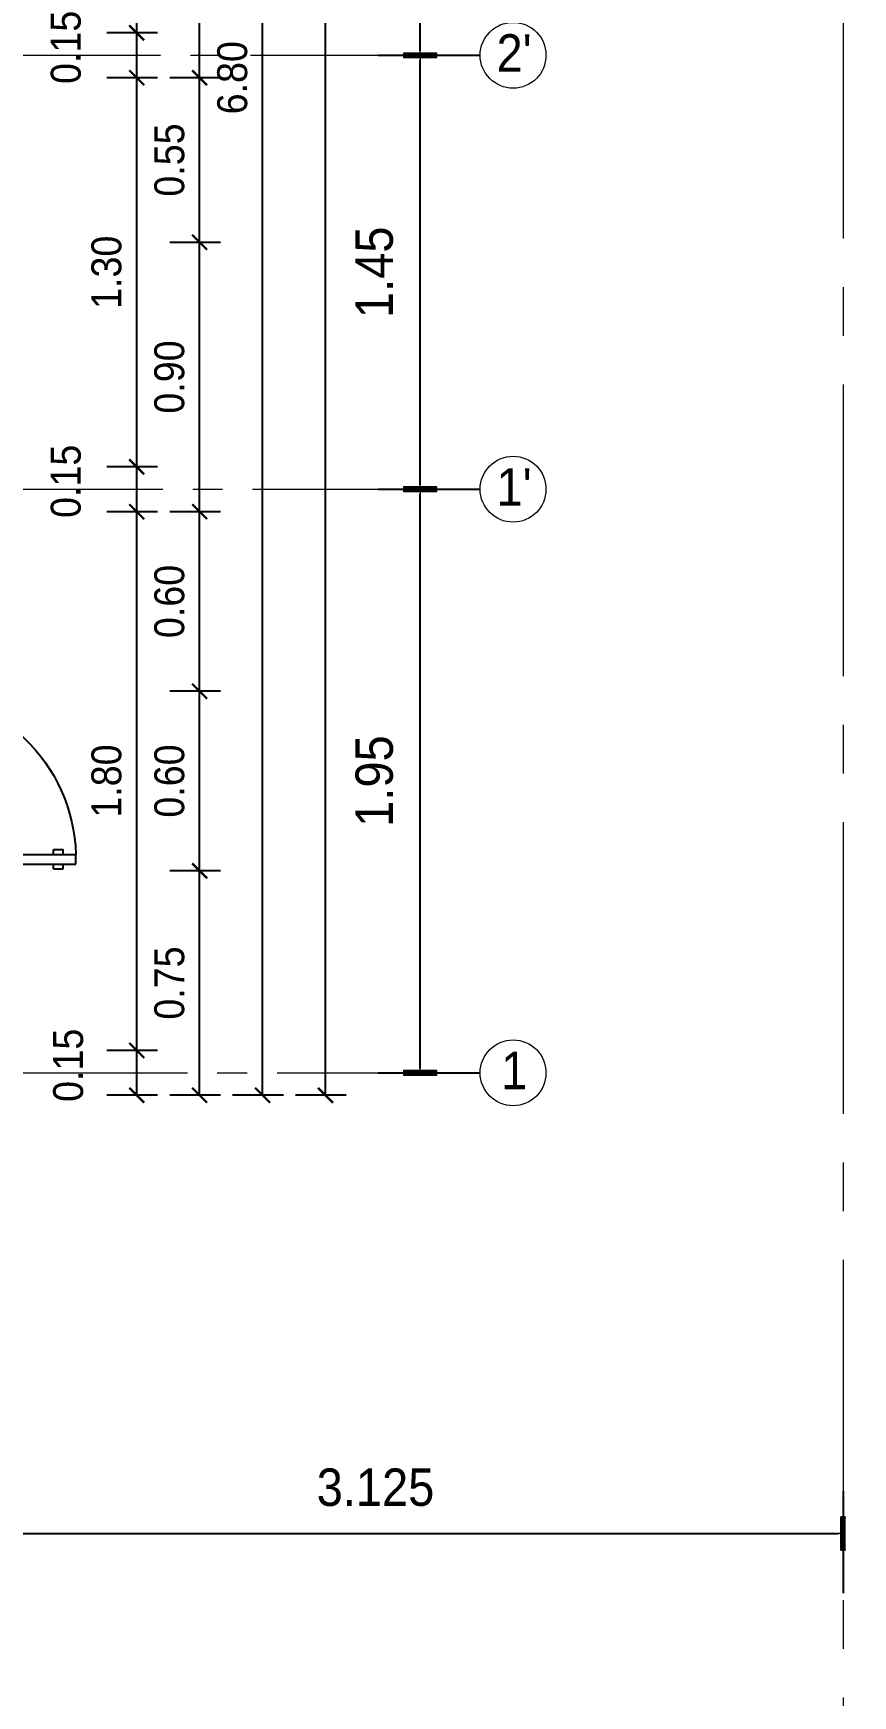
# Model space of a CAD drawing. Header units: inches. Extents: x 2.9 to 53.2, y 1.9 to 31.1.
# Drawn here: x 12.3 to 15.04, y 11.76 to 17.31 of the extents above; entities that cross this region are included whole.
import ezdxf
from ezdxf.enums import TextEntityAlignment as Align

# ---------------------------------------------------------------- set-up
doc = ezdxf.new("R2010")
doc.units = ezdxf.units.IN
doc.header["$MEASUREMENT"] = 0
doc.linetypes.add('CENTER2', pattern=[1.125, 0.75, -0.125, 0.125, -0.125])
for name, color, linetype, lineweight in [('ACHURADO', 8, 'Continuous', 5), ('COTAS', 1, 'Continuous', 13), ('FINO', 1, 'Continuous', 13), ('FINOMED', 2, 'Continuous', 20), ('MURO', 4, 'Continuous', 50)]:
    doc.layers.add(name, color=color, linetype=linetype, lineweight=lineweight)
doc.layers.add('TERRENO', color=5, linetype='Continuous')
doc.layers.add('TEXTO', color=2, linetype='Continuous')
doc.styles.add('AR', font='arial.ttf', dxfattribs={"width": 0.9})
doc.styles.add('ARIAL', font='arial.ttf')
doc.styles.add('ARIAL2', font='arial.ttf', dxfattribs={"width": 0.9})
doc.dimstyles.new('EJES', dxfattribs={"dimscale": 0, "dimtxt": 0.125, "dimasz": 0.015, "dimexe": 0.2, "dimexo": 0.08, "dimgap": 0.09, "dimtad": 1, "dimzin": 0, "dimdsep": 46, "dimtxsty": 'ARIAL2', "dimblk1": 'LCOT', "dimblk2": 'LCOT', "dimsah": 1, "dimcen": 0.09, "dimclrd": 1, "dimclre": 9, "dimclrt": 2, "dimadec": 0, "dimazin": 0, "dimtfac": 1, "dimtofl": 0, "dimtmove": 1, "dimatfit": 3, "dimldrblk": 'LCOT', "dimfxl": 0, "dimtolj": 1, "dimtzin": 0, "dimarcsym": 0})
doc.dimstyles.new('INTERIOR', dxfattribs={"dimscale": 0, "dimtxt": 0.1, "dimasz": 0.05, "dimexe": 0.1, "dimexo": 0.05, "dimgap": 0.05, "dimtad": 1, "dimzin": 0, "dimdsep": 46, "dimtxsty": 'AR', "dimblk1": 'ARCHTICK', "dimblk2": 'ARCHTICK', "dimsah": 1, "dimcen": 0.09, "dimclrd": 1, "dimclre": 9, "dimclrt": 2, "dimadec": 0, "dimazin": 0, "dimtfac": 1, "dimtofl": 0, "dimtmove": 1, "dimatfit": 3, "dimldrblk": 'ARCHTICK', "dimfxl": 0, "dimtolj": 1, "dimtzin": 0, "dimarcsym": 0})

# ---------------------------------------------------------------- blocks, each defined once
blk = doc.blocks.new('LCOT')
at = {"layer": 'COTAS', "color": 1}
for p, q in [((-0.5, 3.71), (0.5, -3.71)), ((0.5, 3.71), (-0.5, -3.71)), ((-0.49, -3.71), (-0.49, 3.71)), ((-0.48, -3.71), (-0.48, 3.71)), ((-0.47, -3.71), (-0.47, 3.71)), ((-0.45, -3.71), (-0.45, 3.71)), ((-0.44, -3.71), (-0.44, 3.71)), ((-0.43, -3.71), (-0.43, 3.71)), ((-0.42, -3.71), (-0.42, 3.71)), ((-0.4, -3.71), (-0.4, 3.71)), ((-0.39, -3.71), (-0.39, 3.71)), ((-0.38, -3.71), (-0.38, 3.71)), ((-0.37, -3.71), (-0.37, 3.71)), ((-0.35, -3.71), (-0.35, 3.71)), ((-0.34, -3.71), (-0.34, 3.71)), ((-0.33, -3.71), (-0.33, 3.71)), ((-0.32, -3.71), (-0.32, 3.71)), ((-0.3, -3.71), (-0.3, 3.71)), ((-0.29, -3.71), (-0.29, 3.71)), ((-0.28, -3.71), (-0.28, 3.71)), ((-0.27, -3.71), (-0.27, 3.71)), ((-0.25, -3.71), (-0.25, 3.71)), ((-0.24, -3.71), (-0.24, 3.71)), ((-0.23, -3.71), (-0.23, 3.71)), ((-0.22, -3.71), (-0.22, 3.71)), ((-0.2, -3.71), (-0.2, 3.71)), ((-0.19, -3.71), (-0.19, 3.71)), ((-0.18, -3.71), (-0.18, 3.71)), ((-0.17, -3.71), (-0.17, 3.71)), ((-0.15, -3.71), (-0.15, 3.71)), ((-0.14, -3.71), (-0.14, 3.71)), ((-0.13, -3.71), (-0.13, 3.71)), ((-0.12, -3.71), (-0.12, 3.71)), ((-0.1, -3.71), (-0.1, 3.71)), ((-0.09, -3.71), (-0.09, 3.71)), ((-0.08, -3.71), (-0.08, 3.71)), ((-0.07, -3.71), (-0.07, 3.71)), ((-0.05, -3.71), (-0.05, 3.71)), ((-0.04, -3.71), (-0.04, 3.71)), ((-0.03, -3.71), (-0.03, 3.71)), ((-0.02, -3.71), (-0.02, 3.71)), ((0, -3.71), (0, 3.71)), ((0.01, -3.71), (0.01, 3.71)), ((0.02, -3.71), (0.02, 3.71)), ((0.03, -3.71), (0.03, 3.71)), ((0.05, -3.71), (0.05, 3.71)), ((0.06, -3.71), (0.06, 3.71)), ((0.07, -3.71), (0.07, 3.71)), ((0.08, -3.71), (0.08, 3.71)), ((0.1, -3.71), (0.1, 3.71)), ((0.11, -3.71), (0.11, 3.71)), ((0.12, -3.71), (0.12, 3.71)), ((0.13, -3.71), (0.13, 3.71)), ((0.15, -3.71), (0.15, 3.71)), ((0.16, -3.71), (0.16, 3.71)), ((0.17, -3.71), (0.17, 3.71)), ((0.18, -3.71), (0.18, 3.71)), ((0.2, -3.71), (0.2, 3.71)), ((0.21, -3.71), (0.21, 3.71)), ((0.22, -3.71), (0.22, 3.71)), ((0.23, -3.71), (0.23, 3.71)), ((0.25, -3.71), (0.25, 3.71)), ((0.26, -3.71), (0.26, 3.71)), ((0.27, -3.71), (0.27, 3.71)), ((0.28, -3.71), (0.28, 3.71)), ((0.3, -3.71), (0.3, 3.71)), ((0.31, -3.71), (0.31, 3.71)), ((0.32, -3.71), (0.32, 3.71)), ((0.33, -3.71), (0.33, 3.71)), ((0.35, -3.71), (0.35, 3.71)), ((0.36, -3.71), (0.36, 3.71)), ((0.37, -3.71), (0.37, 3.71)), ((0.38, -3.71), (0.38, 3.71)), ((0.4, -3.71), (0.4, 3.71)), ((0.41, -3.71), (0.41, 3.71)), ((0.42, -3.71), (0.42, 3.71)), ((0.43, -3.71), (0.43, 3.71)), ((0.45, -3.71), (0.45, 3.71)), ((0.46, -3.71), (0.46, 3.71)), ((0.47, -3.71), (0.47, 3.71)), ((0.48, -3.71), (0.48, 3.71)), ((0.5, -3.71), (0.5, 3.71))]:
    blk.add_line(p, q, dxfattribs=at)
at = {"layer": 'COTAS', "color": 1, "linetype": 'ByBlock'}
blk.add_line((-0.5, 0), (-1, 0), dxfattribs=at)
at = {"layer": 'COTAS', "color": 1}
blk.add_lwpolyline([(-0.5, 3.71), (-0.5, -3.71), (0.5, -3.71), (0.5, 3.71)], close=True, dxfattribs=at)
blk = doc.blocks.new('*D20')
at = {"layer": 'ACHURADO', "color": 9, "lineweight": -2, "transparency": 16777216}
for p, q in [((13.4553, 17.238), (13.7964, 17.238)), ((13.4553, 15.788), (13.7964, 15.788))]:
    blk.add_line(p, q, dxfattribs=at)
at = {"layer": 'ACHURADO', "color": 1, "lineweight": -2, "transparency": 16777216}
blk.add_line((13.5964, 15.803), (13.5964, 17.223), dxfattribs=at)
at = {"layer": 'Defpoints', "color": 0, "transparency": 16777216}
for p in [(13.3753, 17.238), (13.5964, 17.238), (13.3753, 15.788)]:
    blk.add_point(p, dxfattribs=at)
at = {"layer": 'ACHURADO', "color": 1, "lineweight": -2, "transparency": 16777216, "xscale": 0.015, "yscale": 0.015, "zscale": 0.015}
for p, rotation in [((13.5964, 17.238), 90), ((13.5964, 15.788), 270)]:
    blk.add_blockref('LCOT', p, dxfattribs=dict(at, rotation=rotation))
at = {"layer": 'ACHURADO', "color": 2, "transparency": 16777216, "insert": (13.4431, 16.513), "char_height": 0.125, "attachment_point": 5, "rotation": 90, "style": 'ARIAL2'}
blk.add_mtext('\\A1;1.45', dxfattribs=at)
blk = doc.blocks.new('*D21')
at = {"layer": 'ACHURADO', "color": 9, "lineweight": -2, "transparency": 16777216}
for p, q in [((13.4553, 15.788), (13.7964, 15.788)), ((13.4553, 13.838), (13.7964, 13.838))]:
    blk.add_line(p, q, dxfattribs=at)
at = {"layer": 'ACHURADO', "color": 1, "lineweight": -2, "transparency": 16777216}
blk.add_line((13.5964, 13.853), (13.5964, 15.773), dxfattribs=at)
at = {"layer": 'Defpoints', "color": 0, "transparency": 16777216}
for p in [(13.3753, 15.788), (13.5964, 15.788), (13.3753, 13.838)]:
    blk.add_point(p, dxfattribs=at)
at = {"layer": 'ACHURADO', "color": 1, "lineweight": -2, "transparency": 16777216, "xscale": 0.015, "yscale": 0.015, "zscale": 0.015}
for p, rotation in [((13.5964, 15.788), 90), ((13.5964, 13.838), 270)]:
    blk.add_blockref('LCOT', p, dxfattribs=dict(at, rotation=rotation))
at = {"layer": 'ACHURADO', "color": 2, "transparency": 16777216, "insert": (13.4431, 14.813), "char_height": 0.125, "attachment_point": 5, "rotation": 90, "style": 'ARIAL2'}
blk.add_mtext('\\A1;1.95', dxfattribs=at)
blk = doc.blocks.new('PUE70')
at = {"layer": 'TERRENO', "color": 1}
for p, q in [((0, 0), (0.6997, 0)), ((0, 0), (0, -0.04)), ((0.6077, 0.02), (0.6077, 0)), ((0.6077, 0.02), (0.6477, 0.02)), ((0.6477, 0.02), (0.6477, 0)), ((0.7, 0), (0.7, -0.04)), ((0, -0.04), (0.7, -0.04)), ((0.6077, -0.04), (0.6077, -0.06)), ((0.6077, -0.06), (0.6477, -0.06)), ((0.6477, -0.04), (0.6477, -0.06))]:
    blk.add_line(p, q, dxfattribs=at)
at = {"layer": 'TERRENO', "color": 9}
blk.add_arc((0.0003, -0.02), 0.7, 270, 358.36275, dxfattribs=at)
blk = doc.blocks.new('P70')
at = {"layer": 'MURO', "xscale": -1.285714285714286, "yscale": 1.285714285714286, "zscale": 1.285714285714286, "rotation": 359.9999999999998}
blk.add_blockref('PUE70', (0, 0.9323), dxfattribs=at)
blk = doc.blocks.new('*D22')
at = {"layer": 'ACHURADO', "color": 9, "lineweight": -2, "transparency": 16777216}
for p, q in [((13.4553, 20.488), (13.7964, 20.488)), ((13.4553, 17.238), (13.7964, 17.238))]:
    blk.add_line(p, q, dxfattribs=at)
at = {"layer": 'ACHURADO', "color": 1, "lineweight": -2, "transparency": 16777216}
blk.add_line((13.5964, 17.253), (13.5964, 20.473), dxfattribs=at)
at = {"layer": 'Defpoints', "color": 0, "transparency": 16777216}
for p in [(13.3753, 20.488), (13.5964, 20.488), (13.3753, 17.238)]:
    blk.add_point(p, dxfattribs=at)
at = {"layer": 'ACHURADO', "color": 1, "lineweight": -2, "transparency": 16777216, "xscale": 0.015, "yscale": 0.015, "zscale": 0.015}
for p, rotation in [((13.5964, 20.488), 90), ((13.5964, 17.238), 270)]:
    blk.add_blockref('LCOT', p, dxfattribs=dict(at, rotation=rotation))
at = {"layer": 'ACHURADO', "color": 2, "transparency": 16777216, "insert": (13.4431, 18.863), "char_height": 0.125, "attachment_point": 5, "rotation": 90, "style": 'ARIAL2'}
blk.add_mtext('\\A1;3.25', dxfattribs=at)
blk = doc.blocks.new('_ARCHTICK')
at = {"color": 0, "linetype": 'ByBlock', "ltscale": 0.5, "const_width": 0.15}
blk.add_lwpolyline([(-0.5, -0.5), (0.5, 0.5)], dxfattribs=at)
blk = doc.blocks.new('*D69')
at = {"layer": 'COTAS', "color": 9, "lineweight": -2, "transparency": 16777216}
blk.add_line((12.7181, 15.863), (12.5486, 15.863), dxfattribs=at)
at = {"layer": 'COTAS', "color": 1, "lineweight": -2, "transparency": 16777216}
blk.add_line((12.6486, 15.713), (12.6486, 15.863), dxfattribs=at)
at = {"layer": 'Defpoints', "color": 0, "transparency": 16777216}
for p in [(12.6486, 15.863), (12.7681, 15.863), (12.7681, 15.713)]:
    blk.add_point(p, dxfattribs=at)
at = {"layer": 'COTAS', "color": 1, "lineweight": -2, "transparency": 16777216, "xscale": 0.05, "yscale": 0.05, "zscale": 0.05}
for p, rotation in [((12.6486, 15.863), 90), ((12.6486, 15.713), 270)]:
    blk.add_blockref('_ARCHTICK', p, dxfattribs=dict(at, rotation=rotation))
at = {"layer": 'COTAS', "color": 2, "transparency": 16777216, "insert": (12.4121, 15.8145), "char_height": 0.1, "attachment_point": 5, "rotation": 90, "style": 'AR'}
blk.add_mtext('\\A1;0.15', dxfattribs=at)
blk = doc.blocks.new('*D70')
at = {"layer": 'COTAS', "color": 9, "lineweight": -2, "transparency": 16777216}
blk.add_line((12.7181, 15.713), (12.5486, 15.713), dxfattribs=at)
at = {"layer": 'COTAS', "color": 1, "lineweight": -2, "transparency": 16777216}
blk.add_line((12.6486, 13.913), (12.6486, 15.713), dxfattribs=at)
at = {"layer": 'Defpoints', "color": 0, "transparency": 16777216}
for p in [(12.6486, 15.713), (12.7681, 15.713), (12.7681, 13.913)]:
    blk.add_point(p, dxfattribs=at)
at = {"layer": 'COTAS', "color": 1, "lineweight": -2, "transparency": 16777216, "xscale": 0.05, "yscale": 0.05, "zscale": 0.05}
for p, rotation in [((12.6486, 15.713), 90), ((12.6486, 13.913), 270)]:
    blk.add_blockref('_ARCHTICK', p, dxfattribs=dict(at, rotation=rotation))
at = {"layer": 'COTAS', "color": 2, "transparency": 16777216, "insert": (12.5479, 14.813), "char_height": 0.1, "attachment_point": 5, "rotation": 90, "style": 'AR'}
blk.add_mtext('\\A1;1.80', dxfattribs=at)
blk = doc.blocks.new('*D71')
at = {"layer": 'COTAS', "color": 9, "lineweight": -2, "transparency": 16777216}
for p, q in [((12.7181, 13.913), (12.5486, 13.913)), ((12.7181, 13.763), (12.5486, 13.763))]:
    blk.add_line(p, q, dxfattribs=at)
at = {"layer": 'COTAS', "color": 1, "lineweight": -2, "transparency": 16777216}
blk.add_line((12.6486, 13.763), (12.6486, 13.913), dxfattribs=at)
at = {"layer": 'Defpoints', "color": 0, "transparency": 16777216}
for p in [(12.6486, 13.913), (12.7681, 13.913), (12.7681, 13.763)]:
    blk.add_point(p, dxfattribs=at)
at = {"layer": 'COTAS', "color": 1, "lineweight": -2, "transparency": 16777216, "xscale": 0.05, "yscale": 0.05, "zscale": 0.05}
for p, rotation in [((12.6486, 13.913), 90), ((12.6486, 13.763), 270)]:
    blk.add_blockref('_ARCHTICK', p, dxfattribs=dict(at, rotation=rotation))
at = {"layer": 'COTAS', "color": 2, "transparency": 16777216, "insert": (12.42, 13.8632), "char_height": 0.1, "attachment_point": 5, "rotation": 90, "style": 'AR'}
blk.add_mtext('\\A1;0.15', dxfattribs=at)
blk = doc.blocks.new('*D72')
at = {"layer": 'COTAS', "color": 9, "lineweight": -2, "transparency": 16777216}
blk.add_line((12.7181, 20.413), (12.5486, 20.413), dxfattribs=at)
at = {"layer": 'COTAS', "color": 1, "lineweight": -2, "transparency": 16777216}
blk.add_line((12.6486, 17.313), (12.6486, 20.413), dxfattribs=at)
at = {"layer": 'Defpoints', "color": 0, "transparency": 16777216}
for p in [(12.6486, 20.413), (12.7681, 20.413), (12.7681, 17.313)]:
    blk.add_point(p, dxfattribs=at)
at = {"layer": 'COTAS', "color": 1, "lineweight": -2, "transparency": 16777216, "xscale": 0.05, "yscale": 0.05, "zscale": 0.05}
for p, rotation in [((12.6486, 20.413), 90), ((12.6486, 17.313), 270)]:
    blk.add_blockref('_ARCHTICK', p, dxfattribs=dict(at, rotation=rotation))
at = {"layer": 'COTAS', "color": 2, "transparency": 16777216, "insert": (12.5479, 18.863), "char_height": 0.1, "attachment_point": 5, "rotation": 90, "style": 'AR'}
blk.add_mtext('\\A1;3.10', dxfattribs=at)
blk = doc.blocks.new('*D73')
at = {"layer": 'COTAS', "color": 9, "lineweight": -2, "transparency": 16777216}
blk.add_line((12.7181, 17.163), (12.5486, 17.163), dxfattribs=at)
at = {"layer": 'COTAS', "color": 1, "lineweight": -2, "transparency": 16777216}
blk.add_line((12.6486, 15.8631), (12.6486, 17.163), dxfattribs=at)
at = {"layer": 'Defpoints', "color": 0, "transparency": 16777216}
for p in [(12.6486, 17.163), (12.7681, 17.163), (12.7681, 15.8631)]:
    blk.add_point(p, dxfattribs=at)
at = {"layer": 'COTAS', "color": 1, "lineweight": -2, "transparency": 16777216, "xscale": 0.05, "yscale": 0.05, "zscale": 0.05}
for p, rotation in [((12.6486, 17.163), 90), ((12.6486, 15.8631), 270)]:
    blk.add_blockref('_ARCHTICK', p, dxfattribs=dict(at, rotation=rotation))
at = {"layer": 'COTAS', "color": 2, "transparency": 16777216, "insert": (12.5479, 16.513), "char_height": 0.1, "attachment_point": 5, "rotation": 90, "style": 'AR'}
blk.add_mtext('\\A1;1.30', dxfattribs=at)
blk = doc.blocks.new('*D76')
at = {"layer": 'COTAS', "color": 9, "lineweight": -2, "transparency": 16777216}
blk.add_line((12.9284, 18.363), (12.7589, 18.363), dxfattribs=at)
at = {"layer": 'COTAS', "color": 1, "lineweight": -2, "transparency": 16777216}
blk.add_line((12.8589, 17.163), (12.8589, 18.363), dxfattribs=at)
at = {"layer": 'Defpoints', "color": 0, "transparency": 16777216}
for p in [(12.8589, 18.363), (12.9784, 18.363), (12.9784, 17.163)]:
    blk.add_point(p, dxfattribs=at)
at = {"layer": 'COTAS', "color": 1, "lineweight": -2, "transparency": 16777216, "xscale": 0.05, "yscale": 0.05, "zscale": 0.05}
for p, rotation in [((12.8589, 18.363), 90), ((12.8589, 17.163), 270)]:
    blk.add_blockref('_ARCHTICK', p, dxfattribs=dict(at, rotation=rotation))
at = {"layer": 'COTAS', "color": 2, "transparency": 16777216, "insert": (12.7582, 17.763), "char_height": 0.1, "attachment_point": 5, "rotation": 90, "style": 'AR'}
blk.add_mtext('\\A1;1.20', dxfattribs=at)
blk = doc.blocks.new('*D77')
at = {"layer": 'COTAS', "color": 9, "lineweight": -2, "transparency": 16777216}
for p, q in [((12.9284, 14.513), (12.7589, 14.513)), ((12.9284, 13.763), (12.7589, 13.763))]:
    blk.add_line(p, q, dxfattribs=at)
at = {"layer": 'COTAS', "color": 1, "lineweight": -2, "transparency": 16777216}
blk.add_line((12.8589, 13.763), (12.8589, 14.513), dxfattribs=at)
at = {"layer": 'Defpoints', "color": 0, "transparency": 16777216}
for p in [(12.8589, 14.513), (12.9784, 14.513), (12.9784, 13.763)]:
    blk.add_point(p, dxfattribs=at)
at = {"layer": 'COTAS', "color": 1, "lineweight": -2, "transparency": 16777216, "xscale": 0.05, "yscale": 0.05, "zscale": 0.05}
for p, rotation in [((12.8589, 14.513), 90), ((12.8589, 13.763), 270)]:
    blk.add_blockref('_ARCHTICK', p, dxfattribs=dict(at, rotation=rotation))
at = {"layer": 'COTAS', "color": 2, "transparency": 16777216, "insert": (12.7582, 14.138), "char_height": 0.1, "attachment_point": 5, "rotation": 90, "style": 'AR'}
blk.add_mtext('\\A1;0.75', dxfattribs=at)
blk = doc.blocks.new('*D78')
at = {"layer": 'COTAS', "color": 9, "lineweight": -2, "transparency": 16777216}
blk.add_line((12.7181, 17.313), (12.5486, 17.313), dxfattribs=at)
at = {"layer": 'COTAS', "color": 1, "lineweight": -2, "transparency": 16777216}
blk.add_line((12.6486, 17.163), (12.6486, 17.313), dxfattribs=at)
at = {"layer": 'Defpoints', "color": 0, "transparency": 16777216}
for p in [(12.6486, 17.313), (12.7681, 17.313), (12.7681, 17.163)]:
    blk.add_point(p, dxfattribs=at)
at = {"layer": 'COTAS', "color": 1, "lineweight": -2, "transparency": 16777216, "xscale": 0.05, "yscale": 0.05, "zscale": 0.05}
for p, rotation in [((12.6486, 17.313), 90), ((12.6486, 17.163), 270)]:
    blk.add_blockref('_ARCHTICK', p, dxfattribs=dict(at, rotation=rotation))
at = {"layer": 'COTAS', "color": 2, "transparency": 16777216, "insert": (12.4121, 17.2645), "char_height": 0.1, "attachment_point": 5, "rotation": 90, "style": 'AR'}
blk.add_mtext('\\A1;0.15', dxfattribs=at)
blk = doc.blocks.new('*D81')
at = {"layer": 'COTAS', "color": 9, "lineweight": -2, "transparency": 16777216}
for p, q in [((12.9284, 15.113), (12.7589, 15.113)), ((12.9284, 14.513), (12.7589, 14.513))]:
    blk.add_line(p, q, dxfattribs=at)
at = {"layer": 'COTAS', "color": 1, "lineweight": -2, "transparency": 16777216}
blk.add_line((12.8589, 14.513), (12.8589, 15.113), dxfattribs=at)
at = {"layer": 'Defpoints', "color": 0, "transparency": 16777216}
for p in [(12.8589, 15.113), (12.9784, 15.113), (12.9784, 14.513)]:
    blk.add_point(p, dxfattribs=at)
at = {"layer": 'COTAS', "color": 1, "lineweight": -2, "transparency": 16777216, "xscale": 0.05, "yscale": 0.05, "zscale": 0.05}
for p, rotation in [((12.8589, 15.113), 90), ((12.8589, 14.513), 270)]:
    blk.add_blockref('_ARCHTICK', p, dxfattribs=dict(at, rotation=rotation))
at = {"layer": 'COTAS', "color": 2, "transparency": 16777216, "insert": (12.7582, 14.813), "char_height": 0.1, "attachment_point": 5, "rotation": 90, "style": 'AR'}
blk.add_mtext('\\A1;0.60', dxfattribs=at)
blk = doc.blocks.new('*D82')
at = {"layer": 'COTAS', "color": 9, "lineweight": -2, "transparency": 16777216}
for p, q in [((12.9284, 15.713), (12.7589, 15.713)), ((12.9284, 15.113), (12.7589, 15.113))]:
    blk.add_line(p, q, dxfattribs=at)
at = {"layer": 'COTAS', "color": 1, "lineweight": -2, "transparency": 16777216}
blk.add_line((12.8589, 15.113), (12.8589, 15.713), dxfattribs=at)
at = {"layer": 'Defpoints', "color": 0, "transparency": 16777216}
for p in [(12.8589, 15.713), (12.9784, 15.713), (12.9784, 15.113)]:
    blk.add_point(p, dxfattribs=at)
at = {"layer": 'COTAS', "color": 1, "lineweight": -2, "transparency": 16777216, "xscale": 0.05, "yscale": 0.05, "zscale": 0.05}
for p, rotation in [((12.8589, 15.713), 90), ((12.8589, 15.113), 270)]:
    blk.add_blockref('_ARCHTICK', p, dxfattribs=dict(at, rotation=rotation))
at = {"layer": 'COTAS', "color": 2, "transparency": 16777216, "insert": (12.7582, 15.413), "char_height": 0.1, "attachment_point": 5, "rotation": 90, "style": 'AR'}
blk.add_mtext('\\A1;0.60', dxfattribs=at)
blk = doc.blocks.new('*D83')
at = {"layer": 'COTAS', "color": 9, "lineweight": -2, "transparency": 16777216}
for p, q in [((12.9284, 16.613), (12.7589, 16.613)), ((12.9284, 15.713), (12.7589, 15.713))]:
    blk.add_line(p, q, dxfattribs=at)
at = {"layer": 'COTAS', "color": 1, "lineweight": -2, "transparency": 16777216}
blk.add_line((12.8589, 15.713), (12.8589, 16.613), dxfattribs=at)
at = {"layer": 'Defpoints', "color": 0, "transparency": 16777216}
for p in [(12.8589, 16.613), (12.9784, 16.613), (12.9784, 15.713)]:
    blk.add_point(p, dxfattribs=at)
at = {"layer": 'COTAS', "color": 1, "lineweight": -2, "transparency": 16777216, "xscale": 0.05, "yscale": 0.05, "zscale": 0.05}
for p, rotation in [((12.8589, 16.613), 90), ((12.8589, 15.713), 270)]:
    blk.add_blockref('_ARCHTICK', p, dxfattribs=dict(at, rotation=rotation))
at = {"layer": 'COTAS', "color": 2, "transparency": 16777216, "insert": (12.7582, 16.163), "char_height": 0.1, "attachment_point": 5, "rotation": 90, "style": 'AR'}
blk.add_mtext('\\A1;0.90', dxfattribs=at)
blk = doc.blocks.new('*D84')
at = {"layer": 'COTAS', "color": 9, "lineweight": -2, "transparency": 16777216}
for p, q in [((12.9284, 17.163), (12.7589, 17.163)), ((12.9284, 16.613), (12.7589, 16.613))]:
    blk.add_line(p, q, dxfattribs=at)
at = {"layer": 'COTAS', "color": 1, "lineweight": -2, "transparency": 16777216}
blk.add_line((12.8589, 16.613), (12.8589, 17.163), dxfattribs=at)
at = {"layer": 'Defpoints', "color": 0, "transparency": 16777216}
for p in [(12.8589, 17.163), (12.9784, 17.163), (12.9784, 16.613)]:
    blk.add_point(p, dxfattribs=at)
at = {"layer": 'COTAS', "color": 1, "lineweight": -2, "transparency": 16777216, "xscale": 0.05, "yscale": 0.05, "zscale": 0.05}
for p, rotation in [((12.8589, 17.163), 90), ((12.8589, 16.613), 270)]:
    blk.add_blockref('_ARCHTICK', p, dxfattribs=dict(at, rotation=rotation))
at = {"layer": 'COTAS', "color": 2, "transparency": 16777216, "insert": (12.7582, 16.888), "char_height": 0.1, "attachment_point": 5, "rotation": 90, "style": 'AR'}
blk.add_mtext('\\A1;0.55', dxfattribs=at)
blk = doc.blocks.new('*D89')
at = {"layer": 'COTAS', "color": 9, "lineweight": -2, "transparency": 16777216}
for p, q in [((13.1387, 20.563), (12.9692, 20.563)), ((13.1387, 13.763), (12.9692, 13.763))]:
    blk.add_line(p, q, dxfattribs=at)
at = {"layer": 'COTAS', "color": 1, "lineweight": -2, "transparency": 16777216}
blk.add_line((13.0692, 13.763), (13.0692, 20.563), dxfattribs=at)
at = {"layer": 'Defpoints', "color": 0, "transparency": 16777216}
for p in [(13.0692, 20.563), (13.1887, 20.563), (13.1887, 13.763)]:
    blk.add_point(p, dxfattribs=at)
at = {"layer": 'COTAS', "color": 1, "lineweight": -2, "transparency": 16777216, "xscale": 0.05, "yscale": 0.05, "zscale": 0.05}
for p, rotation in [((13.0692, 20.563), 90), ((13.0692, 13.763), 270)]:
    blk.add_blockref('_ARCHTICK', p, dxfattribs=dict(at, rotation=rotation))
at = {"layer": 'COTAS', "color": 2, "transparency": 16777216, "insert": (12.9685, 17.163), "char_height": 0.1, "attachment_point": 5, "rotation": 90, "style": 'AR'}
blk.add_mtext('\\A1;6.80', dxfattribs=at)
blk = doc.blocks.new('*D90')
at = {"layer": 'COTAS', "color": 9, "lineweight": -2, "transparency": 16777216}
for p, q in [((13.349, 22.313), (13.1795, 22.313)), ((13.349, 13.763), (13.1795, 13.763))]:
    blk.add_line(p, q, dxfattribs=at)
at = {"layer": 'COTAS', "color": 1, "lineweight": -2, "transparency": 16777216}
blk.add_line((13.2795, 13.763), (13.2795, 22.313), dxfattribs=at)
at = {"layer": 'Defpoints', "color": 0, "transparency": 16777216}
for p in [(13.2795, 22.313), (13.399, 22.313), (13.399, 13.763)]:
    blk.add_point(p, dxfattribs=at)
at = {"layer": 'COTAS', "color": 1, "lineweight": -2, "transparency": 16777216, "xscale": 0.05, "yscale": 0.05, "zscale": 0.05}
for p, rotation in [((13.2795, 22.313), 90), ((13.2795, 13.763), 270)]:
    blk.add_blockref('_ARCHTICK', p, dxfattribs=dict(at, rotation=rotation))
at = {"layer": 'COTAS', "color": 2, "transparency": 16777216, "insert": (13.1788, 18.038), "char_height": 0.1, "attachment_point": 5, "rotation": 90, "style": 'AR'}
blk.add_mtext('\\A1;8.55', dxfattribs=at)
blk = doc.blocks.new('*D92')
at = {"layer": 'Defpoints', "color": 0, "transparency": 16777216}
for p in [(15.0092, 30.763), (15.0092, 30.763), (15.0092, 10.763)]:
    blk.add_point(p, dxfattribs=at)
at = {"layer": 'COTAS', "color": 2, "transparency": 16777216, "insert": (14.8554, 20.763), "char_height": 0.125, "attachment_point": 5, "rotation": 90, "style": 'ARIAL2'}
blk.add_mtext('\\A1;  20.00m', dxfattribs=at)
blk = doc.blocks.new('*D152')
at = {"layer": 'ACHURADO', "color": 9, "lineweight": -2, "transparency": 16777216}
for p, q in [((11.8842, 12.4403), (11.8842, 12.0992)), ((15.0092, 12.4403), (15.0092, 12.0992))]:
    blk.add_line(p, q, dxfattribs=at)
at = {"layer": 'ACHURADO', "color": 1, "lineweight": -2, "transparency": 16777216}
blk.add_line((11.8992, 12.2992), (14.9942, 12.2992), dxfattribs=at)
at = {"layer": 'Defpoints', "color": 0, "transparency": 16777216}
for p in [(11.8842, 12.5203), (15.0092, 12.5203), (15.0092, 12.2992)]:
    blk.add_point(p, dxfattribs=at)
at = {"layer": 'ACHURADO', "color": 1, "lineweight": -2, "transparency": 16777216, "xscale": 0.015, "yscale": 0.015, "zscale": 0.015, "rotation": 180}
blk.add_blockref('LCOT', (11.8842, 12.2992), dxfattribs=at)
at = {"layer": 'ACHURADO', "color": 1, "lineweight": -2, "transparency": 16777216, "xscale": 0.015, "yscale": 0.015, "zscale": 0.015}
blk.add_blockref('LCOT', (15.0092, 12.2992), dxfattribs=at)
at = {"layer": 'ACHURADO', "color": 2, "transparency": 16777216, "insert": (13.4467, 12.4526), "char_height": 0.125, "attachment_point": 5, "style": 'ARIAL2'}
blk.add_mtext('\\A1;3.125', dxfattribs=at)

msp = doc.modelspace()

# ---------------------------------------------------------------- linework, layer by layer
at = {"layer": 'ACHURADO', "linetype": 'CENTER2', "ltscale": 0.8}
for p, q in [((8.5284, 17.238), (13.612, 17.238)), ((8.5357, 15.788), (13.612, 15.788)), ((3.218, 13.838), (13.612, 13.838))]:
    msp.add_line(p, q, dxfattribs=at)
at = {"layer": 'FINO'}
for centre in [(13.9065, 17.238), (13.9065, 15.788), (13.9065, 13.838)]:
    msp.add_circle(centre, 0.11, dxfattribs=at)
at = {"layer": 'FINOMED', "linetype": 'CENTER2', "ltscale": 1.3}
msp.add_lwpolyline([(15.0092, 30.763), (15.0092, 10.763), (5.0092, 10.763), (5.0092, 30.763), (15.0092, 30.763)], close=True, dxfattribs=at)

# ---------------------------------------------------------------- block references
at = {"layer": 'MURO', "xscale": 0.6235033979487145, "yscale": 0.6235033979487145, "zscale": 0.6235033979487145, "rotation": 180}
msp.add_blockref('P70', (11.8839, 15.117), dxfattribs=at)

# ---------------------------------------------------------------- texts
at = {"layer": 'TEXTO', "style": 'ARIAL', "width": 0.9}
for s, p in [("2'", (13.9099, 17.1834)), ("1'", (13.9099, 15.7334)), ('1', (13.9099, 13.7834))]:
    msp.add_text(s, height=0.125, dxfattribs=at).set_placement(p, align=Align.CENTER)

# ---------------------------------------------------------------- dimensions: what is measured, and where the dimension line sits
at = {"layer": 'ACHURADO'}
for base, p1, p2, picture, middle in [((13.5964, 20.488), (13.3753, 17.238), (13.3753, 20.488), '*D22', (13.4431, 18.863)), ((13.5964, 17.238), (13.3753, 15.788), (13.3753, 17.238), '*D20', (13.4431, 16.513)), ((13.5964, 15.788), (13.3753, 13.838), (13.3753, 15.788), '*D21', (13.4431, 14.813))]:
    dim = msp.add_linear_dim(base=base, p1=p1, p2=p2, angle=90, dimstyle='EJES', override={"dimscale": 1}, dxfattribs=at)
    dim.commit()
    dim.dimension.update_dxf_attribs({"geometry": picture, "text_midpoint": middle})
dim = msp.add_linear_dim(base=(15.0092, 12.2992), p1=(11.8842, 12.5203), p2=(15.0092, 12.5203), dimstyle='EJES', override={"dimscale": 1, "dimdec": 3}, dxfattribs=at)
dim.commit()
dim.dimension.update_dxf_attribs({"geometry": '*D152', "text_midpoint": (13.4467, 12.4526)})
at = {"layer": 'COTAS'}
dim = msp.add_linear_dim(base=(15.0092, 30.763), p1=(15.0092, 10.763), p2=(15.0092, 30.763), angle=90, text='  <>m', dimstyle='EJES', override={"dimscale": 1, "dimse1": 1, "dimse2": 1, "dimsd1": 1, "dimsd2": 1}, dxfattribs=at)
dim.commit()
dim.dimension.update_dxf_attribs({"geometry": '*D92', "text_midpoint": (14.8554, 20.763)})
for base, p1, p2, override, picture, middle in [((13.2795, 22.313), (13.399, 13.763), (13.399, 22.313), {"dimscale": 1}, '*D90', (13.1788, 18.038)), ((13.0692, 20.563), (13.1887, 13.763), (13.1887, 20.563), {"dimscale": 1}, '*D89', (12.9685, 17.163)), ((12.6486, 20.413), (12.7681, 17.313), (12.7681, 20.413), {"dimscale": 1, "dimse1": 1}, '*D72', (12.5479, 18.863)), ((12.8589, 18.363), (12.9784, 17.163), (12.9784, 18.363), {"dimscale": 1, "dimse1": 1}, '*D76', (12.7582, 17.763)), ((12.6486, 17.163), (12.7681, 15.8631), (12.7681, 17.163), {"dimscale": 1, "dimse1": 1}, '*D73', (12.5479, 16.513)), ((12.8589, 17.163), (12.9784, 16.613), (12.9784, 17.163), {"dimscale": 1}, '*D84', (12.7582, 16.888)), ((12.8589, 16.613), (12.9784, 15.713), (12.9784, 16.613), {"dimscale": 1}, '*D83', (12.7582, 16.163)), ((12.6486, 15.713), (12.7681, 13.913), (12.7681, 15.713), {"dimscale": 1, "dimse1": 1}, '*D70', (12.5479, 14.813)), ((12.8589, 15.713), (12.9784, 15.113), (12.9784, 15.713), {"dimscale": 1}, '*D82', (12.7582, 15.413)), ((12.8589, 15.113), (12.9784, 14.513), (12.9784, 15.113), {"dimscale": 1}, '*D81', (12.7582, 14.813)), ((12.8589, 14.513), (12.9784, 13.763), (12.9784, 14.513), {"dimscale": 1}, '*D77', (12.7582, 14.138))]:
    dim = msp.add_linear_dim(base=base, p1=p1, p2=p2, angle=90, dimstyle='INTERIOR', override=override, dxfattribs=at)
    dim.commit()
    dim.dimension.update_dxf_attribs({"geometry": picture, "text_midpoint": middle})
for base, p1, p2, override, picture, middle in [((12.6486, 17.313), (12.7681, 17.163), (12.7681, 17.313), {"dimscale": 1, "dimse1": 1}, '*D78', (12.5128, 17.2645)), ((12.6486, 15.863), (12.7681, 15.713), (12.7681, 15.863), {"dimscale": 1, "dimse1": 1}, '*D69', (12.5128, 15.8145)), ((12.6486, 13.913), (12.7681, 13.763), (12.7681, 13.913), {"dimscale": 1}, '*D71', (12.5207, 13.8632))]:
    dim = msp.add_linear_dim(base=base, p1=p1, p2=p2, angle=90, dimstyle='INTERIOR', override=override, dxfattribs=at)
    dim.commit()
    dim.dimension.update_dxf_attribs({"geometry": picture, "text_midpoint": middle, "dimtype": 160})

doc.saveas('drawing.dxf')
